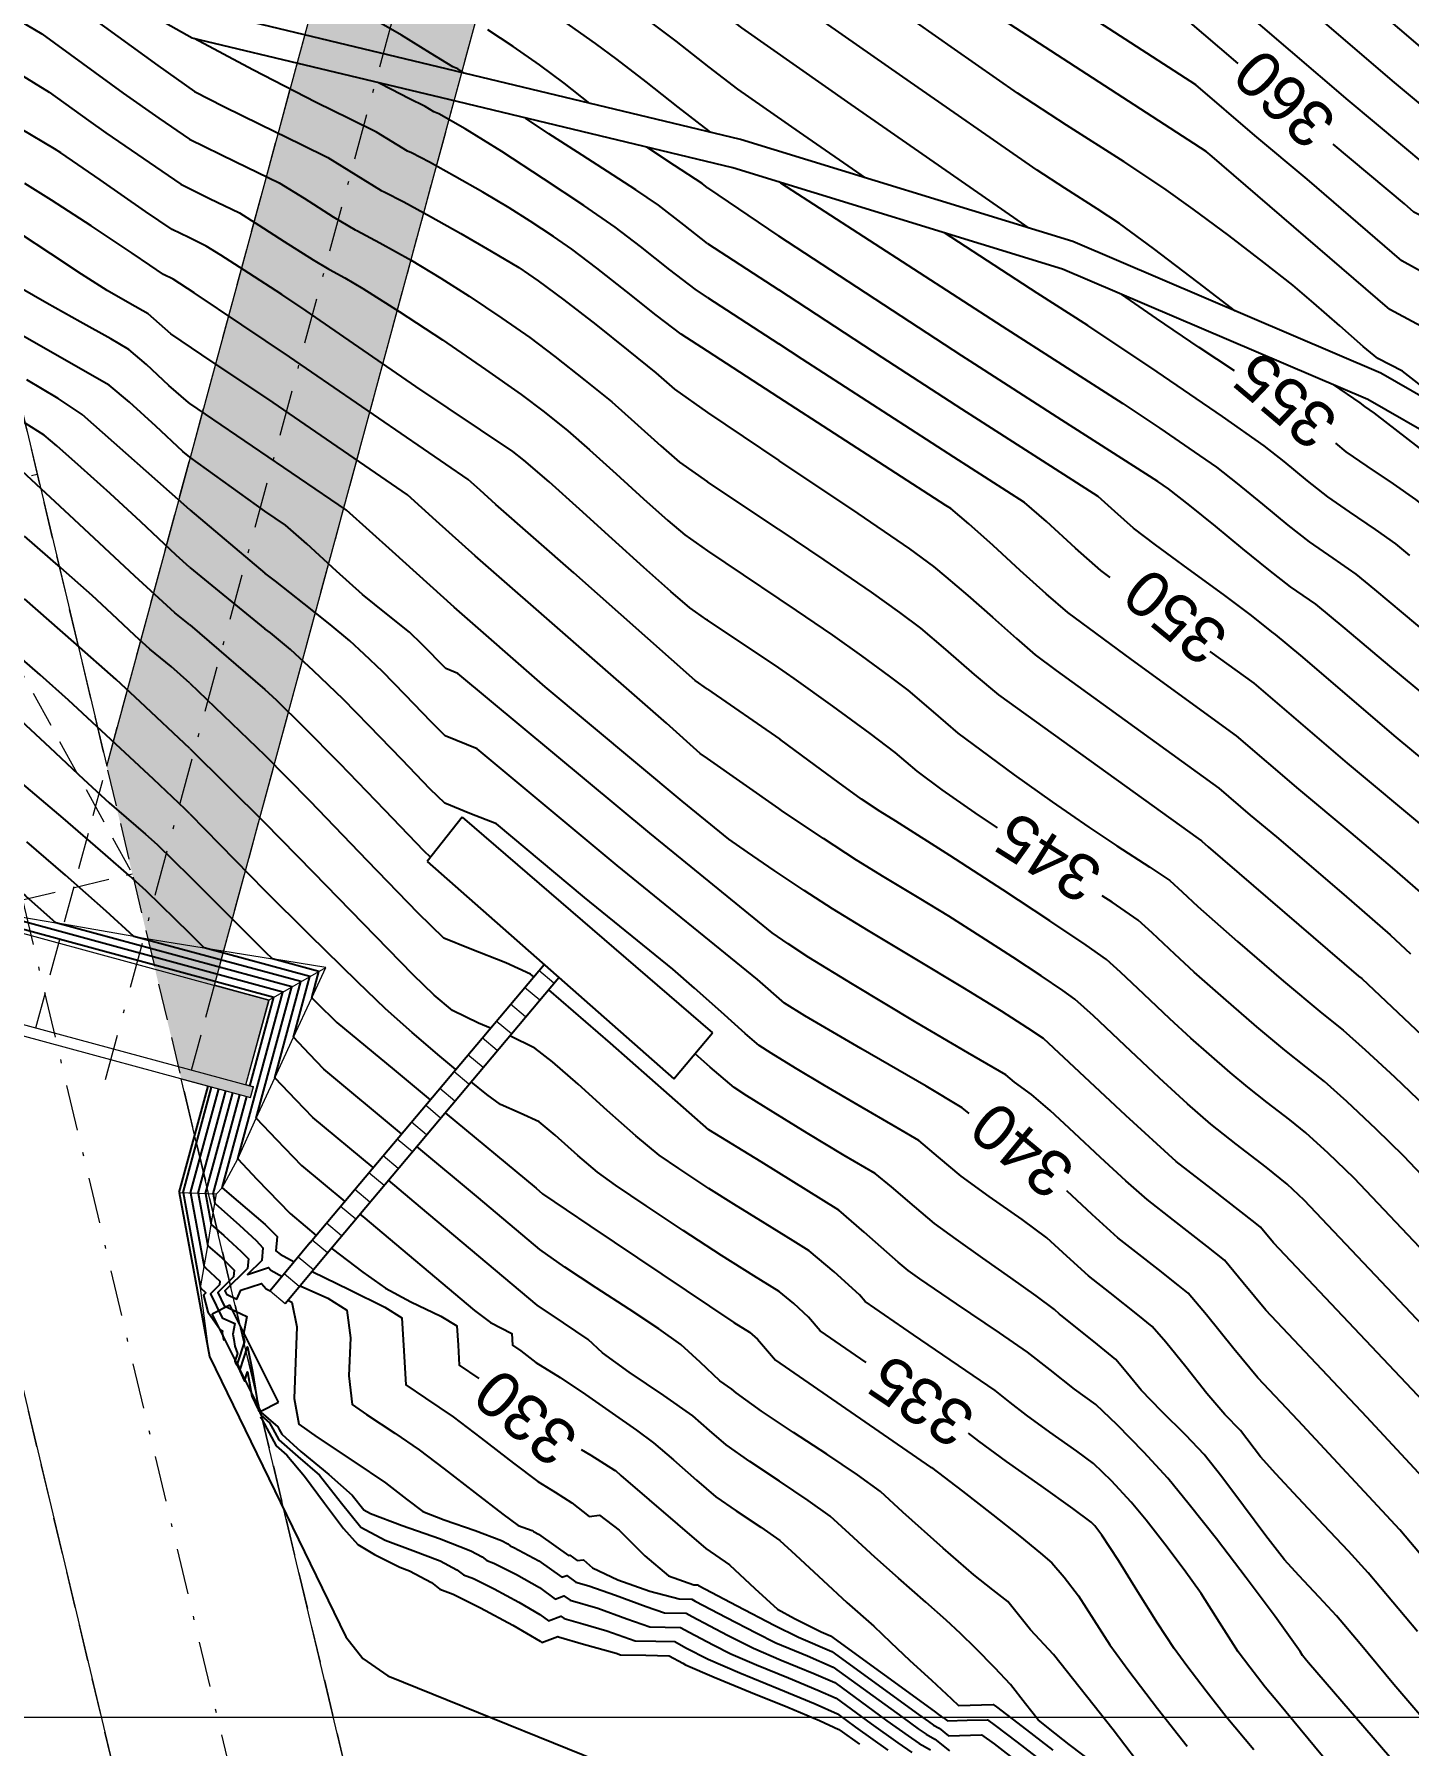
# Model space of a CAD drawing. Extents: x 61466 to 63015, y 108404 to 110397.
# Drawn here: x 62455.47 to 62492.95, y 108649.22 to 108695.88 of the extents above; entities that cross this region are included whole.
import ezdxf
from ezdxf import colors
from ezdxf.entities.mleader import LeaderData, LeaderLine
from ezdxf.enums import TextEntityAlignment as Align
from ezdxf.math import Vec2, Vec3

# ---------------------------------------------------------------- set-up
doc = ezdxf.new("R2010")
doc.units = 0
doc.header["$LTSCALE"] = 1.000015
doc.header["$MEASUREMENT"] = 0
for name, pattern in [('NASCOSTA', [9.525, 6.35, -3.175]), ('TRATTEGGIATA', [0.75, 0.5, -0.25]), ('TRATTOPUNTO2', [0.5, 0.25, -0.125, 0, -0.125])]:
    doc.linetypes.add(name, pattern=pattern)
for name, color, linetype in [('Bâti', 7, 'Continuous'), ('CANALISATION', 2, 'Continuous'), ('coordinate', 2, 'Continuous'), ('curve livello 5m', 7, 'Continuous'), ('LIN010TR', 2, 'NASCOSTA'), ('LIN018CO', 6, 'Continuous'), ('LIN025CO', 7, 'Continuous'), ('Strade', 7, 'Continuous'), ('TRATTCOLO-32', 255, 'Continuous')]:
    doc.layers.add(name, color=color, linetype=linetype)
doc.layers.add('Colori bordi', color=5, linetype='Continuous', plot=False)
doc.layers.add('no_plot', color=5, linetype='Continuous', plot=False)
for name, color, linetype, lineweight in [('LINCOLOROSSO-025', 10, 'Continuous', 25), ('LINE035', 1, 'Continuous', 35), ('LINE050', 3, 'Continuous', 53)]:
    doc.layers.add(name, color=color, linetype=linetype, lineweight=lineweight)
doc.styles.add('ARIAL', font='arial.ttf')

# ---------------------------------------------------------------- blocks, each defined once
blk = doc.blocks.new('CONTORNO')
at = {"layer": 'Colori bordi', "lineweight": 0, "ltscale": 2, "flags": 128}
blk.add_lwpolyline([(25.446, -93.474), (-6.877, 42.135), (-4.985, 41.623), (-4.907, 41.912), (-5.109, 41.967), (-4.481, 44.283), (-5.968, 44.686), (9.426, 101.471, 0.76503), (-27.561, 123.114)], format="xyb", dxfattribs=at)
blk.add_lwpolyline([(-22.578, 81.44), (16.586, -82.868)], dxfattribs=at)
blk.add_lwpolyline([(-28.746, 115.78, -0.121281), (-20.708, 100.164), (-8.908, 50.657), (5.179, 102.622, 0.76503), (-24.477, 119.975)], format="xyb", close=True, dxfattribs=at)

msp = doc.modelspace()

# ---------------------------------------------------------------- hatches: boundary and pattern name
at = {"layer": 'LINCOLOROSSO-025', "linetype": 'Continuous', "lineweight": 0}
h = msp.add_hatch(color=256, dxfattribs=at)
h.dxf.hatch_style = 1
h.paths.add_polyline_path([(62466.61, 108701.332), (62464.486, 108701.908), (62457.443, 108675.925), (62458.509, 108671.451)])
h.paths.add_polyline_path([(62468.733, 108700.756), (62466.61, 108701.332), (62458.509, 108671.451), (62459.474, 108667.403), (62461.365, 108666.891), (62461.444, 108667.18), (62461.241, 108667.235), (62461.869, 108669.551), (62460.383, 108669.954)])
h.paths.add_polyline_path([(62475.777, 108726.739, 0.573227), (62448.933, 108754.077), (62449.07, 108751.838, -0.580111), (62473.653, 108727.315), (62466.61, 108701.332), (62468.733, 108700.756)])
h.paths.add_polyline_path([(62473.653, 108727.315, 0.580111), (62449.07, 108751.838), (62449.208, 108749.589, -0.588798), (62471.53, 108727.89), (62464.486, 108701.908), (62466.61, 108701.332)], flags=17)
h.paths.add_polyline_path([(62449.208, 108749.589), (62449.07, 108751.838, 0.128077), (62440.332, 108746.812), (62433.913, 108740.504, -0.017364), (62435.492, 108738.782), (62437.604, 108741.048), (62441.874, 108745.243, -0.121501)])
h.paths.add_polyline_path([(62449.07, 108751.838), (62448.933, 108754.077, 0.133332), (62438.79, 108748.382), (62434.52, 108744.186), (62432.398, 108741.952, -0.015566), (62433.913, 108740.504), (62440.332, 108746.812, -0.128077)])
h.paths.add_polyline_path([(62433.852, 108740.445), (62433.913, 108740.504, 0.015566), (62432.398, 108741.952), (62430.276, 108739.718, 0.166431), (62425.671, 108726.095), (62427.872, 108726.447, -0.197704)])
h.paths.add_polyline_path([(62433.376, 108736.513), (62435.492, 108738.782, 0.017363), (62433.913, 108740.504, 0.198805), (62427.872, 108726.447), (62430.081, 108726.801, -0.147156)])
h.paths.add_polyline_path([(62430.084, 108725.484, -0.018506), (62430.081, 108726.801), (62427.872, 108726.447, 0.01312), (62427.886, 108725.398), (62428.17, 108718.14, -0.032081), (62430.373, 108718.085)])
h.paths.add_polyline_path([(62427.886, 108725.398, -0.01312), (62427.872, 108726.447), (62425.671, 108726.095, 0.008818), (62425.687, 108725.312), (62425.977, 108717.913, -0.032081), (62428.17, 108718.14)])

# ---------------------------------------------------------------- linework, layer by layer
at = {"layer": 'Bâti', "linetype": 'Continuous'}
for p, q in [((62467.142, 108674.539), (62466.18, 108673.327)), ((62467.142, 108674.539), (62473.964, 108668.652)), ((62466.18, 108673.327), (62472.912, 108667.401)), ((62462.993, 108662.937), (62469.37, 108670.519)), ((62463.407, 108662.59), (62469.775, 108670.162)), ((62472.912, 108667.401), (62473.964, 108668.652)), ((62462.993, 108662.937), (62461.898, 108661.622)), ((62462.311, 108661.275), (62463.407, 108662.59)), ((62460.315, 108660.995), (62460.799, 108661.238)), ((62462.13, 108658.587), (62460.799, 108661.238)), ((62461.646, 108658.344), (62460.315, 108660.995)), ((62461.646, 108658.344), (62462.13, 108658.587))]:
    msp.add_line(p, q, dxfattribs=at)
at = {"layer": 'CANALISATION', "linetype": 'Continuous', "lineweight": 0}
for p, q in [((62469.639, 108670.008), (62469.225, 108670.355)), ((62469.253, 108669.549), (62468.839, 108669.896)), ((62468.867, 108669.089), (62468.453, 108669.437)), ((62468.481, 108668.63), (62468.067, 108668.977)), ((62468.095, 108668.17), (62467.681, 108668.518)), ((62467.709, 108667.711), (62467.295, 108668.058)), ((62467.323, 108667.252), (62466.91, 108667.599)), ((62466.937, 108666.792), (62466.524, 108667.139)), ((62466.551, 108666.333), (62466.138, 108666.68)), ((62466.165, 108665.873), (62465.752, 108666.221)), ((62465.779, 108665.414), (62465.366, 108665.761)), ((62465.394, 108664.954), (62464.98, 108665.302)), ((62464.622, 108664.036), (62464.208, 108664.383)), ((62465.008, 108664.495), (62464.594, 108664.842)), ((62464.236, 108663.576), (62463.822, 108663.923)), ((62463.85, 108663.117), (62463.436, 108663.464)), ((62463.464, 108662.657), (62463.05, 108663.005)), ((62463.079, 108662.197), (62462.668, 108662.543)), ((62462.695, 108661.736), (62462.282, 108662.083))]:
    msp.add_line(p, q, dxfattribs=at)
at = {"layer": 'coordinate', "linetype": 'Continuous', "lineweight": 0}
msp.add_line((62340.187, 108650), (62522.9, 108650), dxfattribs=at)
at = {"layer": 'curve livello 5m', "color": 2}
for q in [(62460.497, 108667.126), (62460.1, 108662.28)]:
    msp.add_line((62459.729, 108664.293), q, dxfattribs=at)
at = {"layer": 'curve livello 5m', "color": 2, "flags": 128}
for points in [[(62482.605, 108690.59), (62477.746, 108693.964), (62474.765, 108696.052), (62474.264, 108696.439), (62473.804, 108696.792), (62468.769, 108700.116), (62468.566, 108700.251), (62468.529, 108700.275), (62464.288, 108702.876), (62463.443, 108703.326), (62462.45, 108703.837), (62461.756, 108704.213), (62460.798, 108704.831), (62459.84, 108705.493), (62459.033, 108706.091), (62458.528, 108706.517), (62458.012, 108707.171), (62457.444, 108708.044), (62457.132, 108708.684), (62456.612, 108709.821), (62456.171, 108710.788)], [(62488.299, 108695.084), (62486.864, 108696.314)], [(62473.83, 108688.706), (62473.488, 108688.929), (62472.802, 108689.454), (62472.002, 108690.092), (62471.312, 108690.621), (62470.455, 108691.213), (62469.358, 108691.941), (62468.216, 108692.68), (62467.218, 108693.304), (62466.501, 108693.709), (62466.361, 108693.765), (62466.131, 108693.907), (62465.682, 108694.126), (62465.21, 108694.37), (62464.854, 108694.56)], [(62473.83, 108679.908), (62473.813, 108679.92), (62473.347, 108680.245), (62472.824, 108680.685), (62472.089, 108681.341), (62471.23, 108682.12), (62470.339, 108682.93), (62469.506, 108683.678), (62468.821, 108684.272), (62468.521, 108684.507), (62465.874, 108686.28), (62462.88, 108688.34), (62462.217, 108688.783), (62461.321, 108689.367), (62460.559, 108689.857), (62460.16, 108690.105), (62459.684, 108690.336), (62459.227, 108690.559), (62458.505, 108691.048), (62457.267, 108691.908), (62456.192, 108692.646), (62456.016, 108692.761), (62455.097, 108693.305)], [(62502.222, 108684.188), (62499.875, 108686.092), (62499.103, 108686.717), (62498.544, 108687.21), (62497.86, 108687.828), (62497.225, 108688.401), (62496.813, 108688.756), (62496.813, 108688.756), (62496.318, 108689.117), (62495.672, 108689.559), (62495.067, 108689.948), (62495.067, 108689.948), (62494.435, 108690.305), (62493.39, 108690.875), (62493.39, 108690.875), (62493.095, 108691.03), (62492.835, 108691.255), (62490.891, 108692.881)], [(62473.83, 108688.706), (62475.77, 108687.439)], [(62488.201, 108686.701), (62487.241, 108687.344), (62486.071, 108688.133), (62485.131, 108688.786)], [(62484.81, 108681.072), (62484.554, 108681.262), (62483.863, 108681.868), (62483.071, 108682.592), (62482.471, 108683.111), (62480.548, 108684.347), (62476.409, 108687.022), (62475.77, 108687.439)], [(62459.706, 108682.919), (62456.775, 108685.511), (62456.118, 108685.948), (62455.267, 108686.463)], [(62513.681, 108661.969), (62510.183, 108666.687), (62509.933, 108667.021), (62507.364, 108669.699), (62505.736, 108671.381), (62505.565, 108671.543), (62501.197, 108675.613), (62500.948, 108675.891), (62500.126, 108676.858), (62499.171, 108677.998), (62498.401, 108678.902), (62498.114, 108679.217), (62497.95, 108679.346), (62497.768, 108679.489), (62493.93, 108682.586), (62493.741, 108682.732), (62493.143, 108683.196), (62492.535, 108683.619), (62491.815, 108684.105), (62491.25, 108684.5), (62490.966, 108684.729)], [(62459.706, 108682.919), (62461.76, 108681.191)], [(62480.964, 108666.456), (62480.775, 108666.614), (62479.791, 108667.198), (62478.014, 108668.225), (62476.481, 108669.121), (62475.927, 108669.462), (62475.193, 108670.109), (62471.365, 108673.222), (62467.549, 108676.403), (62466.678, 108676.751), (62466.291, 108677.137), (62465.583, 108677.872), (62464.964, 108678.505), (62464.467, 108678.983), (62464.078, 108679.343), (62463.541, 108679.787), (62462.827, 108680.352), (62462.043, 108680.967), (62461.76, 108681.191)], [(62475.77, 108678.604), (62473.83, 108679.908)], [(62459.706, 108674.627), (62459.586, 108674.75), (62458.721, 108675.568), (62456.402, 108677.729), (62455.625, 108678.416), (62454.72, 108679.208)], [(62493.424, 108674.228), (62491.286, 108676.009), (62488.738, 108678.187), (62487.54, 108679.054)], [(62481.738, 108674.249), (62481.133, 108674.65), (62480.232, 108675.284), (62479.551, 108675.786), (62478.947, 108676.303), (62478.264, 108676.819), (62477.243, 108677.565), (62476.191, 108678.316), (62475.77, 108678.604)], [(62459.706, 108674.627), (62461.76, 108672.533)], [(62466.963, 108667.658), (62466.531, 108668.017), (62465.777, 108668.663), (62465.048, 108669.308), (62464.281, 108670.042), (62462.971, 108671.327), (62461.76, 108672.533)], [(62495.3, 108662.675), (62492.819, 108665.296), (62492.068, 108666.027), (62491.268, 108666.781), (62490.658, 108667.332), (62490.15, 108667.732), (62489.572, 108668.184), (62488.812, 108668.822), (62487.899, 108669.608), (62487.105, 108670.306), (62486.571, 108670.803), (62485.956, 108671.385), (62485.576, 108671.732), (62484.861, 108672.219), (62484.591, 108672.394)], [(62461.016, 108665.219), (62462.25, 108669.769), (62454.432, 108671.889), (62454.361, 108671.629)], [(62478.157, 108659.67), (62476.905, 108660.533), (62476.582, 108660.908), (62476.186, 108661.273), (62475.787, 108661.601), (62475.094, 108662.035), (62474.206, 108662.586), (62473.169, 108663.264), (62472.155, 108663.94), (62471.321, 108664.506), (62470.827, 108664.856), (62470.288, 108665.315), (62469.674, 108665.866), (62469.238, 108666.225), (62468.716, 108666.463), (62468.186, 108666.704), (62467.811, 108666.975), (62467.382, 108667.316)], [(62461.016, 108665.219), (62461.537, 108664.669), (62462.451, 108663.726), (62462.451, 108663.726), (62462.855, 108663.389), (62463.159, 108663.134)], [(62500.22, 108646.108), (62496.869, 108650.068), (62496.443, 108650.583), (62496.085, 108651.069), (62494.754, 108652.679), (62492.711, 108655.106), (62489.939, 108658.09), (62488.838, 108659.254), (62488.186, 108660.041), (62487.442, 108660.966), (62486.941, 108661.554), (62486.665, 108661.781), (62486.131, 108662.207), (62485.509, 108662.688), (62485.02, 108663.068), (62484.319, 108663.7), (62483.626, 108664.347)], [(62463.572, 108662.786), (62463.592, 108662.77), (62464.431, 108662.127), (62465.043, 108661.691), (62465.043, 108661.691), (62465.737, 108661.325), (62466.554, 108660.928), (62466.992, 108660.671), (62466.992, 108660.671), (62467.026, 108660.142), (62467.056, 108659.599), (62467.056, 108659.599), (62467.594, 108659.234)], [(62488.725, 108649.108), (62487.975, 108650.011), (62487.432, 108650.705), (62486.905, 108651.394), (62486.552, 108651.872), (62486.098, 108652.566), (62485.569, 108653.416), (62485.041, 108654.267), (62484.586, 108654.96), (62484.394, 108655.211), (62484.29, 108655.317), (62483.792, 108655.689), (62482.929, 108656.302), (62481.98, 108656.973), (62481.225, 108657.521), (62480.951, 108657.738)], [(62470.387, 108657.299), (62470.645, 108657.144), (62471.288, 108656.736), (62471.288, 108656.736), (62471.305, 108656.723), (62471.315, 108656.724), (62471.466, 108656.591), (62473.78, 108654.594), (62474.425, 108654.153), (62475.116, 108653.511), (62475.737, 108652.942), (62475.737, 108652.942), (62476.201, 108652.686), (62476.927, 108652.328), (62476.927, 108652.328), (62477.186, 108652.218), (62480.012, 108650.16), (62480.132, 108650.074), (62480.194, 108650.03), (62480.26, 108649.993), (62480.373, 108649.903), (62480.913, 108649.914), (62481.461, 108649.928), (62481.461, 108649.928), (62481.677, 108649.773), (62482.277, 108649.317), (62482.996, 108648.759)]]:
    msp.add_lwpolyline(points, dxfattribs=at)
at = {"layer": 'LIN010TR', "linetype": 'TRATTOPUNTO2', "lineweight": 0, "ltscale": 5}
msp.add_line((62457.408, 108667.388), (62473.653, 108727.314), dxfattribs=at)
at = {"layer": 'LIN010TR', "linetype": 'TRATTOPUNTO2', "lineweight": 0, "ltscale": 5, "flags": 128}
msp.add_lwpolyline([(62455.145, 108672.281), (62484.936, 108547.295)], dxfattribs=at)
at = {"layer": 'LIN018CO', "lineweight": 0}
for p, q in [((62454.401, 108671.942), (62456.059, 108671.655)), ((62458.187, 108671.285), (62456.059, 108671.655)), ((62458.187, 108671.285), (62460.099, 108670.974)), ((62460.099, 108670.974), (62461.962, 108670.676)), ((62463.42, 108670.441), (62461.962, 108670.676)), ((62461.869, 108669.551), (62463.42, 108670.441)), ((62463.035, 108669.611), (62463.42, 108670.441)), ((62462.537, 108668.536), (62463.035, 108669.611)), ((62462.03, 108667.432), (62462.537, 108668.536)), ((62461.523, 108666.326), (62462.03, 108667.432)), ((62461.016, 108665.219), (62461.523, 108666.326)), ((62460.594, 108664.427), (62461.016, 108665.219)), ((62460.434, 108664.264), (62460.594, 108664.427)), ((62459.421, 108664.306), (62460.434, 108664.264)), ((62460.295, 108663.43), (62460.434, 108664.264)), ((62460.198, 108662.852), (62460.295, 108663.43)), ((62460.1, 108662.28), (62460.198, 108662.852)), ((62460.003, 108661.7), (62460.1, 108662.28)), ((62460.246, 108659.836), (62460.003, 108661.7))]:
    msp.add_line(p, q, dxfattribs=at)
at = {"layer": 'LIN025CO', "linetype": 'TRATTEGGIATA', "lineweight": 0, "ltscale": 2}
for p, q in [((62455.508, 108668.789), (62471.53, 108727.89)), ((62459.755, 108667.638), (62475.777, 108726.739)), ((62445.642, 108725.432), (62491.953, 108531.14)), ((62439.65, 108724.004), (62483.092, 108541.745)), ((62449.552, 108682.461), (62455.544, 108683.89)), ((62452.548, 108683.176), (62458.141, 108672.995)), ((62452.149, 108671.567), (62458.141, 108672.995))]:
    msp.add_line(p, q, dxfattribs=at)
at = {"layer": 'LIN025CO', "linetype": 'Continuous', "lineweight": 0}
for p, q in [((62454.65, 108671.509), (62461.869, 108669.551)), ((62461.241, 108667.235), (62461.869, 108669.551)), ((62453.819, 108669.247), (62461.444, 108667.18)), ((62453.741, 108668.958), (62461.365, 108666.89)), ((62461.365, 108666.89), (62461.444, 108667.18)), ((62461.898, 108661.622), (62462.311, 108661.275))]:
    msp.add_line(p, q, dxfattribs=at)
at = {"layer": 'LINE050', "linetype": 'Continuous', "lineweight": 0, "flags": 128}
msp.add_lwpolyline([(62464.513, 108689.321, 0, 1.5, 0), (62463.336, 108684.977, 0, 0, 0), (62461.029, 108676.467, 0, 0, 0)], format="xyseb", dxfattribs=at)
at = {"layer": 'no_plot'}
for p, q in [((62454.572, 108671.643), (62462.004, 108669.629)), ((62461.347, 108667.206), (62462.004, 108669.629)), ((62459.524, 108664.302), (62460.304, 108667.178)), ((62459.934, 108664.285), (62460.69, 108667.074)), ((62460.139, 108664.276), (62460.883, 108667.021)), ((62460.344, 108664.268), (62461.076, 108666.969)), ((62460.594, 108664.427), (62461.269, 108666.917)), ((62459.524, 108664.302), (62460.004, 108661.7)), ((62459.934, 108664.285), (62460.198, 108662.852)), ((62460.139, 108664.276), (62460.295, 108663.43)), ((62460.344, 108664.268), (62460.392, 108664.008))]:
    msp.add_line(p, q, dxfattribs=at)
at = {"layer": 'no_plot', "flags": 128}
for points in [[(62497.953, 108690.893), (62497.883, 108690.942), (62496.734, 108691.717), (62495.621, 108692.446), (62494.628, 108693.074), (62494.628, 108693.074), (62493.821, 108693.52), (62492.568, 108694.568), (62486.296, 108699.941), (62485.19, 108700.658), (62482.867, 108702.189), (62476.459, 108706.364), (62474.715, 108707.482), (62473.833, 108708.125), (62472.786, 108708.918), (62471.691, 108709.771), (62470.664, 108710.591), (62469.824, 108711.288)], [(62467.196, 108694.822), (62467.015, 108694.941), (62466.886, 108694.992), (62466.272, 108695.367), (62465.48, 108695.856), (62465.48, 108695.856), (62464.294, 108696.536), (62462.808, 108697.371), (62461.458, 108698.131), (62460.679, 108698.589), (62460.679, 108698.589), (62460.24, 108698.907), (62459.533, 108699.444), (62458.771, 108700.039), (62458.771, 108700.039), (62458.016, 108700.656), (62457.099, 108701.423), (62456.226, 108702.153), (62455.602, 108702.657), (62455.602, 108702.657), (62454.946, 108703.122)], [(62485.897, 108701.83), (62486.009, 108701.757), (62486.011, 108701.756), (62486.012, 108701.755), (62493.839, 108695.049), (62494.186, 108694.759), (62494.409, 108694.636), (62495.002, 108694.256), (62495.707, 108693.783), (62496.405, 108693.298), (62496.975, 108692.884)], [(62501.877, 108686.206), (62500.524, 108687.304), (62500.079, 108687.665), (62499.363, 108688.305), (62498.759, 108688.84), (62498.759, 108688.84), (62498.16, 108689.287), (62497.375, 108689.841), (62496.499, 108690.44), (62495.625, 108691.017), (62494.848, 108691.511), (62494.848, 108691.511), (62494.106, 108691.918), (62493.456, 108692.28), (62493.456, 108692.28), (62491.297, 108694.086), (62486.58, 108698.127)], [(62455.466, 108697.48), (62458.84, 108695.03), (62459.841, 108694.322), (62460.634, 108693.907), (62461.615, 108693.426), (62462.757, 108692.876), (62463.474, 108692.52), (62464.239, 108692.045), (62464.932, 108691.619), (62465.012, 108691.587), (62465.551, 108691.311), (62466.276, 108690.916), (62467.098, 108690.452), (62467.929, 108689.969), (62468.681, 108689.517), (62469.213, 108689.16), (62469.913, 108688.636), (62470.781, 108687.965), (62471.667, 108687.263), (62472.42, 108686.648), (62472.924, 108686.2), (62473.83, 108685.567)], [(62501.817, 108682.969), (62501.343, 108683.186), (62501.212, 108683.269), (62500.957, 108683.475), (62499.226, 108684.88), (62498.127, 108685.77), (62497.509, 108686.312), (62496.735, 108687.009), (62495.949, 108687.716), (62495.295, 108688.292), (62495.295, 108688.292), (62495.026, 108688.512), (62494.315, 108688.902), (62493.458, 108689.32), (62492.768, 108689.701), (62492.768, 108689.701), (62490.182, 108691.929), (62488.754, 108693.123), (62487.148, 108694.5), (62482.726, 108697.364)], [(62488.233, 108688.333), (62487.213, 108689.113), (62485.99, 108690.038), (62485.061, 108690.717), (62484.453, 108691.117), (62483.575, 108691.681), (62482.824, 108692.171), (62482.824, 108692.171), (62479.155, 108694.718), (62475.846, 108697.037)], [(62454.878, 108696.365), (62455.671, 108695.893), (62457.895, 108694.278), (62458.861, 108693.595), (62459.699, 108693.019), (62460.961, 108692.406), (62462.146, 108691.827), (62462.832, 108691.409), (62463.622, 108690.902), (62464.218, 108690.546), (62464.268, 108690.526), (62464.896, 108690.196), (62465.743, 108689.718), (62466.556, 108689.235), (62467.324, 108688.743), (62468.222, 108688.14), (62468.982, 108687.609), (62469.665, 108687.095), (62470.494, 108686.445), (62471.22, 108685.856), (62471.839, 108685.309), (62472.552, 108684.661), (62473.065, 108684.215), (62473.83, 108683.68)], [(62469.901, 108696.235), (62470.769, 108695.629), (62471.354, 108695.191), (62472.143, 108694.58), (62473.016, 108693.897), (62473.858, 108693.244), (62473.91, 108693.204)], [(62478.134, 108691.962), (62476.337, 108693.209), (62474.657, 108694.387), (62473.878, 108694.983), (62472.974, 108695.689), (62472.286, 108696.21)], [(62494.43, 108685.361), (62493.927, 108685.78), (62493.19, 108686.378), (62492.781, 108686.691), (62492.781, 108686.691), (62492.114, 108687.042), (62491.713, 108687.37), (62491.07, 108687.934), (62490.369, 108688.552), (62489.796, 108689.039), (62489.796, 108689.039), (62489.004, 108689.66), (62488.043, 108690.391), (62487.077, 108691.108), (62486.271, 108691.688), (62486.271, 108691.688), (62485.188, 108692.4), (62483.623, 108693.405), (62482.285, 108694.277), (62482.285, 108694.277), (62480.564, 108695.472), (62479.011, 108696.56)], [(62501.298, 108681.872), (62500.783, 108682.091), (62500.28, 108682.337), (62500.28, 108682.337), (62499.998, 108682.516), (62499.449, 108682.96), (62498.577, 108683.668), (62497.151, 108684.822), (62496.663, 108685.253), (62496.067, 108685.79), (62495.555, 108686.243), (62495.555, 108686.243), (62494.855, 108686.834), (62494.244, 108687.337), (62493.904, 108687.602), (62493.904, 108687.602), (62493.165, 108687.99), (62492.441, 108688.372), (62492.441, 108688.372), (62487.529, 108692.604), (62487.483, 108692.642), (62487.432, 108692.686), (62481.904, 108696.266)], [(62473.83, 108687.237), (62473.108, 108687.708), (62472.43, 108688.221), (62471.621, 108688.864), (62470.812, 108689.507), (62470.129, 108690.025), (62470.129, 108690.025), (62469.624, 108690.37), (62468.99, 108690.786), (62468.416, 108691.147), (62468.416, 108691.147), (62467.698, 108691.574), (62466.932, 108692.013), (62466.244, 108692.395), (62465.757, 108692.648), (62465.757, 108692.648), (62465.647, 108692.692), (62464.802, 108693.214), (62464.067, 108693.574), (62463.158, 108694.016), (62463.158, 108694.016), (62461.427, 108694.911), (62459.829, 108695.761)], [(62470.619, 108693.997), (62469.921, 108694.544), (62469.251, 108695.048), (62469.251, 108695.048), (62468.528, 108695.55), (62467.84, 108696.004)], [(62455.017, 108694.827), (62455.875, 108694.306), (62456.951, 108693.525), (62457.418, 108693.195), (62459.463, 108691.789), (62460.247, 108691.407), (62461.067, 108691.009), (62461.59, 108690.674), (62462.282, 108690.228), (62463.077, 108689.731), (62463.503, 108689.473), (62463.523, 108689.465), (62463.936, 108689.243), (62464.431, 108688.953), (62465.415, 108688.326), (62466.599, 108687.545), (62467.778, 108686.743), (62468.751, 108686.058), (62469.372, 108685.585), (62470.021, 108685.064), (62470.614, 108684.547), (62471.339, 108683.893), (62472.085, 108683.214), (62472.744, 108682.622), (62473.206, 108682.23), (62473.83, 108681.794)], [(62473.83, 108690.179), (62473.183, 108690.682), (62472.496, 108691.217), (62472.496, 108691.217), (62471.875, 108691.638), (62471.103, 108692.137), (62470.279, 108692.663), (62469.5, 108693.166), (62468.864, 108693.597), (62468.864, 108693.597), (62468.864, 108693.597)], [(62473.83, 108691.696), (62473.679, 108691.813), (62472.931, 108692.303), (62472.174, 108692.8)], [(62473.83, 108678.027), (62473.488, 108678.26), (62473.488, 108678.26), (62470.187, 108681.197), (62468.057, 108683.059), (62467.625, 108683.45), (62467.303, 108683.74), (62467.303, 108683.74), (62462.433, 108687.09), (62459.831, 108688.831), (62459.254, 108689.201), (62458.992, 108689.329), (62458.622, 108689.582), (62458.14, 108689.914), (62458.14, 108689.914), (62457.02, 108690.655), (62455.936, 108691.359), (62455.213, 108691.816)], [(62473.83, 108691.696), (62475.77, 108690.377)], [(62475.77, 108691.871), (62475.823, 108691.834), (62481.864, 108687.921), (62485.157, 108685.813), (62486.161, 108685.142), (62487.105, 108684.499), (62487.706, 108684.076), (62488.276, 108683.629), (62488.964, 108683.066), (62489.655, 108682.499), (62490.237, 108682.042), (62490.887, 108681.594), (62491.511, 108681.164), (62492.019, 108680.745), (62492.799, 108680.088), (62493.473, 108679.527)], [(62460.041, 108687.141), (62459.192, 108687.709), (62458.575, 108688.257), (62458.075, 108688.544), (62457.455, 108688.894), (62457.455, 108688.894), (62456.757, 108689.338), (62455.923, 108689.89), (62455.093, 108690.438)], [(62473.83, 108690.179), (62475.77, 108688.908)], [(62493.5, 108677.767), (62492.44, 108678.649), (62491.216, 108679.682), (62490.416, 108680.34), (62490.416, 108680.34), (62489.73, 108680.814), (62489.134, 108681.278), (62488.426, 108681.854), (62487.683, 108682.466), (62486.981, 108683.037), (62486.399, 108683.49), (62486.399, 108683.49), (62486.114, 108683.684), (62483.494, 108685.361), (62480.99, 108686.97), (62480.767, 108687.115), (62475.77, 108690.377)], [(62492.985, 108681.672), (62492.605, 108681.988), (62492.605, 108681.988), (62492.046, 108682.381), (62491.339, 108682.856), (62490.743, 108683.271), (62490.743, 108683.271), (62490.193, 108683.708), (62489.555, 108684.233), (62489.014, 108684.661), (62489.014, 108684.661), (62487.878, 108685.46), (62486.096, 108686.675), (62484.201, 108687.942), (62484.201, 108687.942), (62482.823, 108688.824), (62480.294, 108690.463)], [(62459.706, 108684.351), (62459.523, 108684.508), (62458.781, 108685.194), (62458.064, 108685.854), (62457.51, 108686.316), (62457.51, 108686.316), (62453.222, 108688.754)], [(62459.706, 108685.817), (62459.671, 108685.84), (62459.135, 108686.307), (62458.525, 108686.874), (62458.043, 108687.287), (62458.043, 108687.287), (62457.554, 108687.58), (62456.722, 108688.044), (62455.812, 108688.549), (62455.086, 108688.968)], [(62494.154, 108675.433), (62492.613, 108676.717), (62490.012, 108678.94), (62489.322, 108679.516), (62489.223, 108679.585), (62488.667, 108680.031), (62487.897, 108680.606), (62486.942, 108681.304), (62486.044, 108681.961), (62485.45, 108682.411), (62485.45, 108682.411), (62484.941, 108682.865), (62484.479, 108683.274), (62484.479, 108683.274), (62480.769, 108685.659), (62478.588, 108687.068), (62475.77, 108688.908)], [(62473.83, 108676.139), (62473.629, 108676.275), (62472.707, 108677.096), (62467.488, 108681.659), (62466.431, 108682.615), (62465.643, 108683.325), (62465.643, 108683.325), (62461.986, 108685.841), (62460.041, 108687.141)], [(62475.77, 108685.98), (62473.83, 108687.237)], [(62514.81, 108662.716), (62511.087, 108667.668), (62510.384, 108668.381), (62507.194, 108671.676), (62505.282, 108673.496), (62502.265, 108676.307), (62501.929, 108676.674), (62501.439, 108677.229), (62501.439, 108677.229), (62500.916, 108677.844), (62500.309, 108678.569), (62499.82, 108679.143), (62499.82, 108679.143), (62499.269, 108679.759), (62498.924, 108680.127), (62498.924, 108680.127), (62498.412, 108680.529), (62497.843, 108680.974), (62495.94, 108682.51), (62494.999, 108683.24), (62492.02, 108685.548), (62491.757, 108685.729), (62491.628, 108685.833), (62490.909, 108686.323)], [(62493.276, 108672.487), (62492.507, 108673.155), (62491.385, 108674.112), (62491.385, 108674.112), (62489.958, 108675.301), (62488.258, 108676.755), (62485.389, 108678.831), (62483.657, 108680.112), (62483.066, 108680.62), (62482.354, 108681.265), (62481.617, 108681.94), (62480.954, 108682.537), (62480.463, 108682.948), (62480.463, 108682.948), (62480.327, 108683.036), (62475.77, 108685.98)], [(62459.706, 108681.341), (62459.337, 108681.681), (62458.373, 108682.585), (62457.539, 108683.359), (62457.539, 108683.359), (62456.747, 108684.071), (62456.08, 108684.66), (62455.74, 108684.95), (62455.74, 108684.95), (62455.046, 108685.388)], [(62493.675, 108658.269), (62489.266, 108662.932), (62488.914, 108663.359), (62488.764, 108663.48), (62487.561, 108664.411), (62486.614, 108665.147), (62486.614, 108665.147), (62485.238, 108666.4), (62482.989, 108668.497), (62482.561, 108668.787), (62481.85, 108669.245), (62481.85, 108669.245), (62480.789, 108669.895), (62479.49, 108670.672), (62478.22, 108671.433), (62477.241, 108672.035), (62477.241, 108672.035), (62476.466, 108672.538), (62475.647, 108673.082), (62474.917, 108673.579), (62474.408, 108673.94), (62474.408, 108673.94), (62473.141, 108674.97), (62469.401, 108678.088), (62466.919, 108680.258), (62466.919, 108680.258), (62465.237, 108681.78), (62463.983, 108682.91), (62463.983, 108682.91), (62459.706, 108685.817)], [(62473.83, 108685.567), (62475.77, 108684.26)], [(62461.76, 108682.882), (62459.706, 108684.351)], [(62475.77, 108684.26), (62475.778, 108684.255), (62477.759, 108682.929), (62479.34, 108681.848), (62479.989, 108681.374), (62480.329, 108681.09), (62480.926, 108680.578), (62481.602, 108679.991), (62482.254, 108679.411), (62482.761, 108678.963), (62483.342, 108678.533), (62487.777, 108675.323), (62488.631, 108674.594), (62489.347, 108673.997), (62491.186, 108672.427), (62492.447, 108671.332), (62492.998, 108670.813)], [(62459.706, 108679.777), (62459.297, 108680.104), (62459.297, 108680.104), (62458.207, 108681.108), (62456.56, 108682.652), (62455.137, 108683.972)], [(62475.77, 108682.376), (62473.83, 108683.68)], [(62493.575, 108656.276), (62491.807, 108658.179), (62489.052, 108661.093), (62488.439, 108661.841), (62487.928, 108662.456), (62487.928, 108662.456), (62487.447, 108662.843), (62486.535, 108663.549), (62485.817, 108664.108), (62485.817, 108664.108), (62485.241, 108664.617), (62484.55, 108665.256), (62483.832, 108665.928), (62483.175, 108666.534), (62482.668, 108666.975), (62482.668, 108666.975), (62482.197, 108667.314), (62481.962, 108667.511), (62480.933, 108668.113), (62479.524, 108668.934), (62479.524, 108668.934), (62477.781, 108669.98), (62476.593, 108670.708), (62476.593, 108670.708), (62476.029, 108671.079), (62475.591, 108671.382), (62475.591, 108671.382), (62472.253, 108674.096), (62467.023, 108678.456), (62466.692, 108678.589), (62466.04, 108679.256), (62465.702, 108679.575), (62465.078, 108680.075), (62464.415, 108680.605), (62464.415, 108680.605), (62463.71, 108681.238), (62462.898, 108681.986), (62462.322, 108682.495), (62462.322, 108682.495), (62461.76, 108682.882)], [(62459.706, 108678.188), (62459.203, 108678.647), (62459.203, 108678.647), (62458.622, 108679.112), (62458.208, 108679.493), (62457.583, 108680.079), (62457.043, 108680.581), (62457.043, 108680.581), (62456.193, 108681.333), (62455.202, 108682.199)], [(62475.77, 108682.376), (62477.003, 108681.551), (62478.29, 108680.671), (62479.068, 108680.112), (62479.642, 108679.684), (62480.318, 108679.111), (62481.101, 108678.424), (62481.761, 108677.867), (62487.214, 108673.952), (62487.297, 108673.891), (62487.304, 108673.886), (62487.309, 108673.881), (62487.485, 108673.73), (62491.587, 108670.202), (62491.675, 108670.133), (62494.784, 108667.203)], [(62473.83, 108681.794), (62475.77, 108680.492)], [(62459.706, 108681.341), (62461.76, 108679.674)], [(62459.706, 108676.404), (62458.352, 108677.684), (62457.704, 108678.288), (62456.55, 108679.309), (62455.205, 108680.486)], [(62475.77, 108680.492), (62476.246, 108680.173), (62477.241, 108679.494), (62478.025, 108678.934), (62478.785, 108678.378), (62479.295, 108677.994), (62479.981, 108677.405), (62480.656, 108676.827), (62481.279, 108676.358), (62482.194, 108675.694), (62483.231, 108674.956), (62484.225, 108674.264), (62484.996, 108673.756), (62485.894, 108673.176), (62486.438, 108672.81), (62486.775, 108672.497), (62487.2, 108672.1), (62488.286, 108671.144), (62489.538, 108670.068), (62490.58, 108669.193), (62491.167, 108668.732), (62491.766, 108668.196), (62492.561, 108667.456), (62493.412, 108666.645)], [(62459.706, 108679.777), (62461.76, 108678.015)], [(62493.193, 108652.337), (62491.847, 108653.936), (62491.312, 108654.521), (62490.64, 108655.236), (62489.942, 108655.975), (62489.33, 108656.629), (62488.914, 108657.093), (62488.914, 108657.093), (62488.364, 108657.813), (62487.934, 108658.252), (62487.451, 108658.826), (62486.872, 108659.548), (62486.329, 108660.223), (62485.955, 108660.652), (62485.955, 108660.652), (62485.567, 108660.971), (62484.814, 108661.571), (62484.814, 108661.571), (62484.223, 108662.029), (62483.633, 108662.568), (62483.082, 108663.068), (62483.082, 108663.068), (62482.408, 108663.563), (62481.508, 108664.193), (62480.749, 108664.745), (62480.749, 108664.745), (62480.127, 108665.269), (62479.588, 108665.718), (62479.588, 108665.718), (62478.999, 108666.068), (62477.936, 108666.682), (62477.019, 108667.218), (62477.019, 108667.218), (62476.228, 108667.696), (62475.569, 108668.101), (62475.239, 108668.312), (62475.239, 108668.312), (62474.854, 108668.641), (62474.197, 108669.227), (62473.473, 108669.875), (62472.887, 108670.388), (62472.887, 108670.388), (62470.477, 108672.347), (62468.075, 108674.35), (62467.35, 108674.637), (62466.664, 108674.914), (62466.664, 108674.914), (62466.269, 108675.3), (62465.488, 108676.109), (62464.601, 108677.03), (62463.888, 108677.754), (62463.888, 108677.754), (62463.083, 108678.528), (62462.453, 108679.111), (62462.453, 108679.111), (62461.91, 108679.557), (62461.76, 108679.674)], [(62459.706, 108678.188), (62461.76, 108676.229)], [(62466.274, 108673.445), (62466.104, 108673.611), (62465.024, 108674.729), (62463.797, 108676.002), (62462.813, 108677.003), (62462.813, 108677.003), (62462.081, 108677.712), (62461.76, 108678.015)], [(62473.83, 108678.027), (62475.804, 108676.66)], [(62455.1, 108677.17), (62455.89, 108676.436), (62456.809, 108675.572), (62457.507, 108674.927), (62457.507, 108674.927), (62457.974, 108674.527), (62458.504, 108674.075), (62458.504, 108674.075), (62458.822, 108673.791), (62459.706, 108672.914)], [(62495.209, 108660.738), (62491.461, 108664.696), (62490.757, 108665.376), (62490.149, 108665.932), (62490.149, 108665.932), (62489.712, 108666.28), (62489.092, 108666.759), (62488.565, 108667.175), (62488.565, 108667.175), (62488.086, 108667.577), (62487.511, 108668.072), (62487.011, 108668.511), (62487.011, 108668.511), (62486.439, 108669.041), (62485.732, 108669.709), (62485.09, 108670.314), (62484.713, 108670.653), (62484.713, 108670.653), (62484.159, 108671.047), (62483.169, 108671.713), (62481.882, 108672.558), (62480.434, 108673.494), (62478.965, 108674.429), (62478.965, 108674.429), (62478.539, 108674.687), (62478.032, 108675.028), (62477.391, 108675.49), (62476.601, 108676.072), (62475.804, 108676.66), (62475.77, 108676.685)], [(62459.706, 108676.404), (62461.76, 108674.378)], [(62469.088, 108670.184), (62469.004, 108670.255), (62468.333, 108670.561), (62467.357, 108670.948), (62466.637, 108671.239), (62466.637, 108671.239), (62465.939, 108671.921), (62464.56, 108673.348), (62462.994, 108674.974), (62461.76, 108676.229)], [(62475.77, 108674.773), (62473.83, 108676.139)], [(62459.706, 108671.365), (62458.521, 108672.523), (62458.057, 108672.943), (62457.413, 108673.513), (62456.252, 108674.506), (62454.893, 108675.659)], [(62495.118, 108658.8), (62490.103, 108664.096), (62489.641, 108664.532), (62489.066, 108664.99), (62488.251, 108665.619), (62487.558, 108666.165), (62487.558, 108666.165), (62486.917, 108666.717), (62486.153, 108667.423), (62485.21, 108668.315), (62484.354, 108669.122), (62483.851, 108669.575), (62483.851, 108669.575), (62483.519, 108669.811), (62482.926, 108670.21), (62482.155, 108670.716), (62481.288, 108671.277), (62480.408, 108671.837), (62480.408, 108671.837), (62479.599, 108672.33), (62478.645, 108672.9), (62477.89, 108673.361), (62477.89, 108673.361), (62476.992, 108673.95), (62475.884, 108674.694), (62475.77, 108674.773)], [(62453.007, 108674.205), (62453.055, 108674.171), (62453.705, 108673.69), (62453.705, 108673.69), (62454.048, 108673.405), (62454.613, 108672.923), (62455.229, 108672.388), (62455.229, 108672.388), (62456.059, 108671.655)], [(62467.913, 108668.787), (62467.581, 108668.923), (62466.877, 108669.263), (62466.877, 108669.263), (62466.372, 108669.682), (62465.802, 108670.241), (62463.082, 108673.028), (62461.76, 108674.378)], [(62458.187, 108671.285), (62457.425, 108671.975), (62456.321, 108672.95), (62455.266, 108673.864)], [(62459.706, 108672.914), (62461.76, 108670.876)], [(62461.523, 108666.326), (62462.495, 108669.91), (62456.059, 108671.655)], [(62462.03, 108667.432), (62462.74, 108670.051), (62458.187, 108671.285)], [(62460.099, 108670.974), (62459.706, 108671.365)], [(62462.537, 108668.536), (62462.986, 108670.192), (62460.099, 108670.974)], [(62461.76, 108670.876), (62461.962, 108670.676)], [(62463.035, 108669.611), (62463.231, 108670.332), (62461.962, 108670.676)], [(62463.035, 108669.611), (62463.166, 108669.482), (62463.723, 108668.935), (62465.279, 108667.644), (62466.263, 108666.825)], [(62492.437, 108648.908), (62490.218, 108651.484), (62490.13, 108651.59), (62490.104, 108651.621), (62490.056, 108651.684), (62489.99, 108651.788), (62489.307, 108652.74), (62488.519, 108653.801), (62487.71, 108654.859), (62486.968, 108655.801), (62486.379, 108656.512), (62486.379, 108656.512), (62485.727, 108657.227), (62484.999, 108657.971), (62484.415, 108658.52), (62484.415, 108658.52), (62483.834, 108658.938), (62483.17, 108659.464), (62482.558, 108659.946), (62482.558, 108659.946), (62481.789, 108660.475), (62480.62, 108661.264), (62479.617, 108661.948), (62479.617, 108661.948), (62479.3, 108662.176), (62479.025, 108662.407), (62478.097, 108663.218), (62477.406, 108663.818), (62477.406, 108663.818), (62475.288, 108665.137), (62473.865, 108666.013), (62471.185, 108668.378), (62469.497, 108669.831)], [(62465.487, 108665.902), (62463.369, 108667.666), (62462.975, 108668.076), (62462.537, 108668.536)], [(62490.775, 108648.73), (62489.427, 108650.349), (62489.04, 108650.816), (62488.616, 108651.36), (62488.304, 108651.778), (62488.304, 108651.778), (62487.796, 108652.576), (62487.288, 108653.374), (62487.288, 108653.374), (62486.828, 108654.012), (62486.299, 108654.717), (62485.788, 108655.372), (62485.386, 108655.861), (62485.386, 108655.861), (62484.849, 108656.439), (62484.352, 108656.919), (62484.352, 108656.919), (62483.901, 108657.251), (62483.162, 108657.773), (62482.529, 108658.23), (62482.529, 108658.23), (62482.086, 108658.58), (62481.678, 108658.902), (62481.678, 108658.902), (62479.448, 108660.421), (62478.125, 108661.333), (62477.971, 108661.512), (62477.286, 108662.143), (62476.597, 108662.709), (62476.597, 108662.709), (62476.168, 108662.985), (62475.398, 108663.46), (62474.544, 108663.985), (62473.864, 108664.412), (62473.864, 108664.412), (62473.043, 108664.954), (62472.512, 108665.32), (62472.512, 108665.32), (62471.871, 108665.85), (62471.095, 108666.538), (62470.301, 108667.253), (62469.604, 108667.863), (62469.121, 108668.24), (62469.121, 108668.24), (62468.438, 108668.572)], [(62493.804, 108649.427), (62492.546, 108650.888), (62491.631, 108651.995), (62490.983, 108652.765), (62490.513, 108653.273), (62489.959, 108653.86), (62489.569, 108654.287), (62489.569, 108654.287), (62489.053, 108654.943), (62488.447, 108655.757), (62487.853, 108656.555), (62487.371, 108657.162), (62487.371, 108657.162), (62486.871, 108657.685), (62486.21, 108658.343), (62485.656, 108658.916), (62485.656, 108658.916), (62485.287, 108659.367), (62484.969, 108659.75), (62484.969, 108659.75), (62484.468, 108660.161), (62483.497, 108660.934), (62483.497, 108660.934), (62483.426, 108660.989), (62483.289, 108661.115), (62482.79, 108661.49), (62482.103, 108661.977), (62481.34, 108662.511), (62480.61, 108663.028), (62480.024, 108663.461), (62480.024, 108663.461), (62479.476, 108663.917), (62478.847, 108664.458), (62478.401, 108664.822), (62478.401, 108664.822), (62477.556, 108665.315), (62476.547, 108665.924), (62475.616, 108666.492), (62474.904, 108666.934), (62474.552, 108667.163), (62474.552, 108667.163), (62473.902, 108667.717), (62473.488, 108668.086)], [(62464.711, 108664.98), (62463.063, 108666.352), (62462.612, 108666.818), (62462.03, 108667.432)], [(62461.523, 108666.326), (62462.074, 108665.744), (62462.757, 108665.039), (62462.757, 108665.039), (62463.936, 108664.058)], [(62466.678, 108666.479), (62469.155, 108664.417), (62469.332, 108664.268), (62470.623, 108663.397), (62474.548, 108660.76), (62474.978, 108660.492), (62475.194, 108660.304), (62475.686, 108659.734), (62479.914, 108656.817), (62479.919, 108656.814), (62479.92, 108656.813), (62479.935, 108656.803), (62480.779, 108656.158), (62481.609, 108655.513), (62482.344, 108654.931), (62482.906, 108654.473), (62483.217, 108654.202), (62483.217, 108654.202), (62483.554, 108653.814), (62483.949, 108653.304), (62483.949, 108653.304), (62484.363, 108652.655), (62484.8, 108651.967), (62484.8, 108651.967), (62485.323, 108651.258), (62486.104, 108650.235), (62486.91, 108649.207)], [(62485.846, 108648.402), (62484.893, 108649.649), (62483.269, 108651.711), (62482.642, 108652.38), (62482.016, 108653.149), (62481.609, 108653.473), (62481.093, 108653.88), (62480.259, 108654.604), (62479.156, 108655.586), (62478.547, 108656.148), (62477.915, 108656.607), (62477.082, 108657.166), (62476.17, 108657.764), (62475.305, 108658.342), (62474.611, 108658.839), (62474.49, 108658.944), (62474.164, 108659.172), (62473.625, 108659.673), (62473.097, 108660.161), (62472.502, 108660.589), (62471.691, 108661.125), (62470.794, 108661.707), (62469.939, 108662.27), (62469.255, 108662.752), (62467.58, 108664.16), (62465.902, 108665.557)], [(62460.594, 108664.427), (62461.027, 108664.062), (62461.762, 108663.428), (62462.088, 108663.1), (62462.088, 108663.1), (62462.056, 108662.708), (62462.176, 108662.619), (62462.557, 108662.413)], [(62484.437, 108648.69), (62483.695, 108649.255), (62483.128, 108649.697), (62482.848, 108649.929), (62482.504, 108650.361), (62482.095, 108650.885), (62481.667, 108651.342), (62481.14, 108651.879), (62480.728, 108652.277), (62480.339, 108652.643), (62479.785, 108653.134), (62479.034, 108653.791), (62478.393, 108654.357), (62477.701, 108654.997), (62477.173, 108655.483), (62476.577, 108655.91), (62475.789, 108656.432), (62474.983, 108656.965), (62474.334, 108657.424), (62473.883, 108657.813), (62473.424, 108658.21), (62472.634, 108658.772), (62471.693, 108659.409), (62470.967, 108659.931), (62470.578, 108660.291), (62469.904, 108660.748), (62469.179, 108661.235), (62466.005, 108663.903), (62465.126, 108664.635)], [(62460.392, 108664.008), (62460.399, 108664.001), (62461.064, 108663.413), (62461.515, 108662.996), (62461.698, 108662.796), (62461.698, 108662.796), (62461.671, 108662.452), (62461.28, 108662.07), (62461.855, 108662.256), (62461.918, 108662.183), (62462.226, 108662.016)], [(62464.351, 108663.712), (62464.43, 108663.646), (62467.476, 108661.085), (62467.911, 108660.762), (62468.494, 108660.457), (62468.513, 108660.137), (62468.741, 108659.982), (62469.146, 108659.672), (62469.81, 108659.261), (62470.499, 108658.797), (62471.233, 108658.289), (62471.892, 108657.821), (62472.358, 108657.476), (62472.358, 108657.476), (62472.901, 108657.014), (62473.527, 108656.457), (62474.057, 108656.009), (62474.057, 108656.009), (62474.614, 108655.621), (62475.28, 108655.183), (62475.799, 108654.818), (62475.799, 108654.818), (62476.231, 108654.425), (62476.98, 108653.727), (62477.631, 108653.128), (62477.631, 108653.128), (62478.362, 108652.483), (62478.823, 108652.045), (62479.344, 108651.547), (62479.344, 108651.547), (62479.937, 108651.004), (62480.483, 108650.503), (62480.483, 108650.503), (62480.671, 108650.32), (62481.618, 108650.342), (62481.706, 108650.279), (62482.406, 108649.747), (62483.245, 108649.095)], [(62460.295, 108663.43), (62460.635, 108663.133), (62461.114, 108662.697), (62461.308, 108662.493), (62461.308, 108662.493), (62461.287, 108662.229), (62460.665, 108661.62), (62460.706, 108661.534), (62460.995, 108661.399), (62461.102, 108661.644), (62461.665, 108661.826), (62461.795, 108661.676), (62461.898, 108661.622)], [(62460.198, 108662.852), (62460.58, 108662.518), (62460.919, 108662.189), (62460.919, 108662.189), (62460.904, 108662.005), (62460.471, 108661.581), (62460.651, 108661.211), (62461.268, 108660.921), (62461.166, 108660.398), (62461.175, 108660.356), (62461.182, 108660.302), (62461.203, 108660.244), (62461.004, 108659.633), (62461.011, 108659.62), (62461.019, 108659.607), (62461.031, 108659.588), (62461.079, 108659.479), (62461.283, 108660.099), (62461.423, 108659.427), (62461.574, 108658.462), (62461.574, 108658.462), (62461.626, 108658.356), (62461.632, 108658.344), (62461.637, 108658.332), (62461.648, 108658.31), (62462.11, 108657.915), (62462.148, 108657.844), (62462.216, 108657.718), (62462.736, 108657.239), (62463.502, 108656.615), (62464.136, 108656.055), (62464.136, 108656.055), (62464.454, 108655.655), (62464.642, 108655.553), (62465.498, 108655.223), (62466.518, 108654.868), (62467.374, 108654.538), (62467.374, 108654.538), (62467.687, 108654.369), (62467.809, 108654.272), (62467.999, 108654.201), (62468.621, 108653.885), (62469.243, 108653.53), (62469.243, 108653.53), (62469.675, 108653.22), (62469.909, 108653.307), (62470.082, 108653.185), (62470.837, 108652.97), (62471.632, 108652.682), (62472.254, 108652.463), (62473.093, 108652.445), (62473.326, 108652.316), (62473.986, 108651.969), (62474.464, 108651.728), (62475.163, 108651.426), (62476.036, 108651.07), (62476.841, 108650.739), (62477.334, 108650.515), (62478.295, 108649.815), (62479.021, 108649.295), (62479.397, 108649.032)], [(62460.1, 108662.28), (62460.138, 108662.248), (62460.529, 108661.885), (62460.529, 108661.885), (62460.521, 108661.782), (62460.277, 108661.543), (62460.596, 108660.888), (62460.937, 108660.728), (62460.88, 108660.439), (62460.909, 108660.296), (62460.935, 108660.11), (62461.007, 108659.912), (62460.938, 108659.7), (62460.96, 108659.656), (62460.988, 108659.609), (62461.029, 108659.545), (62461.199, 108659.163), (62461.281, 108659.414), (62461.399, 108658.751), (62461.577, 108658.384), (62461.597, 108658.344), (62461.616, 108658.304), (62461.653, 108658.227), (62461.887, 108658.027), (62461.978, 108657.858), (62462.14, 108657.556), (62462.657, 108657.103), (62463.247, 108656.597), (62463.247, 108656.597), (62463.845, 108655.836), (62464.373, 108655.181), (62464.373, 108655.181), (62465.039, 108654.821), (62465.789, 108654.543), (62466.539, 108654.264), (62466.539, 108654.264), (62466.993, 108654.019), (62467.17, 108653.878), (62467.446, 108653.775), (62468.014, 108653.494), (62468.684, 108653.133), (62469.253, 108652.8), (62469.253, 108652.8), (62469.492, 108652.629), (62469.829, 108652.754), (62469.922, 108652.689), (62470.429, 108652.542), (62471.086, 108652.357), (62471.086, 108652.357), (62471.855, 108652.082), (62472.418, 108652.074), (62472.94, 108652.059), (62472.94, 108652.059), (62473.24, 108651.892), (62473.849, 108651.578), (62474.706, 108651.207), (62475.778, 108650.77), (62476.766, 108650.365), (62477.371, 108650.089), (62477.371, 108650.089), (62477.866, 108649.729), (62478.743, 108649.1)], [(62463.043, 108662.153), (62464.078, 108661.648), (62465.025, 108661.179), (62465.491, 108660.885), (62465.491, 108660.885), (62465.547, 108659.985), (62465.598, 108659.062), (62465.598, 108659.062), (62466.135, 108658.693), (62466.893, 108658.184), (62466.893, 108658.184), (62467.655, 108657.607), (62468.537, 108656.921), (62469.2, 108656.424), (62469.2, 108656.424), (62469.673, 108656.131), (62470.132, 108655.846), (62470.132, 108655.846), (62470.603, 108655.474), (62470.88, 108655.506), (62471.42, 108655.095), (62472.118, 108654.397), (62472.764, 108653.852), (62472.764, 108653.852), (62473.452, 108653.605), (62473.554, 108653.603), (62473.582, 108653.587), (62474.634, 108653.031), (62475.645, 108652.509), (62476.311, 108652.178), (62476.311, 108652.178), (62477.223, 108651.792), (62479.582, 108650.073), (62479.854, 108649.879), (62479.995, 108649.781), (62480.143, 108649.698), (62480.399, 108649.494), (62481.304, 108649.515), (62481.648, 108649.268), (62482.341, 108648.738)], [(62460.003, 108661.7), (62460.139, 108661.581), (62460.138, 108661.558), (62460.082, 108661.504), (62460.198, 108661.054), (62460.54, 108660.565), (62460.605, 108660.535), (62460.594, 108660.479), (62460.637, 108660.268)], [(62462.715, 108661.76), (62463.474, 108661.425), (62463.99, 108661.099), (62463.99, 108661.099), (62464.094, 108660.343), (62464.043, 108659.308), (62464.141, 108658.524), (62464.141, 108658.524), (62464.53, 108658.249), (62465.303, 108657.737), (62465.969, 108657.285), (62465.969, 108657.285), (62466.649, 108656.772), (62467.488, 108656.118), (62468.244, 108655.533), (62468.669, 108655.225), (62468.669, 108655.225), (62469.044, 108655.086), (62469.074, 108655.07), (62469.086, 108655.06), (62469.104, 108655.054), (62469.223, 108654.989), (62469.69, 108654.649), (62470.042, 108654.403), (62470.042, 108654.403), (62470.07, 108654.413), (62470.275, 108654.268), (62470.444, 108654.288), (62470.693, 108654.07), (62471.381, 108653.745), (62472.255, 108653.432), (62473.053, 108653.224), (62473.053, 108653.224), (62473.4, 108653.217), (62473.496, 108653.164), (62474.344, 108652.716), (62475.159, 108652.295), (62475.696, 108652.028), (62475.696, 108652.028), (62476.552, 108651.669), (62477.26, 108651.366), (62477.26, 108651.366), (62479.153, 108649.987), (62479.576, 108649.684), (62479.796, 108649.531), (62480.027, 108649.402), (62480.425, 108649.084)], [(62462.387, 108661.366), (62462.488, 108661.313), (62462.624, 108660.641), (62462.591, 108659.67), (62462.556, 108658.689), (62462.684, 108657.987), (62462.684, 108657.987), (62463.186, 108657.631), (62464.185, 108656.97), (62465.046, 108656.386), (62465.046, 108656.386), (62465.619, 108655.946), (62466.064, 108655.609), (62466.064, 108655.609), (62466.648, 108655.376), (62467.492, 108655.084), (62468.209, 108654.812), (62468.209, 108654.812), (62468.38, 108654.72), (62468.447, 108654.666), (62468.551, 108654.627), (62469.233, 108654.26), (62469.859, 108653.812), (62469.99, 108653.86), (62470.242, 108653.682), (62470.589, 108653.583), (62471.315, 108653.324), (62472.152, 108653.013), (62472.653, 108652.843), (62472.653, 108652.843), (62473.247, 108652.831), (62473.411, 108652.74), (62474.378, 108652.232), (62475.08, 108651.878), (62475.08, 108651.878), (62475.839, 108651.554), (62476.726, 108651.193), (62477.297, 108650.941), (62477.297, 108650.941), (62478.724, 108649.901), (62479.299, 108649.49), (62479.597, 108649.282), (62479.911, 108649.106)], [(62461.636, 108658.19), (62461.659, 108658.144), (62461.663, 108658.14), (62461.808, 108657.871), (62462.064, 108657.394), (62462.358, 108657.14), (62462.834, 108656.567), (62463.385, 108655.832), (62463.905, 108655.143), (62464.291, 108654.708), (62464.291, 108654.708), (62464.746, 108654.433), (62465.435, 108654.09), (62465.435, 108654.09), (62465.704, 108653.99), (62466.299, 108653.669), (62466.532, 108653.484), (62466.893, 108653.348), (62467.639, 108652.98), (62468.516, 108652.507), (62469.263, 108652.07), (62469.308, 108652.038), (62469.749, 108652.201), (62469.761, 108652.192), (62470.448, 108651.993), (62471.334, 108651.744), (62471.455, 108651.701), (62472.146, 108651.691), (62472.786, 108651.673), (62473.155, 108651.469), (62473.233, 108651.428), (62474.014, 108651.087), (62475.003, 108650.68), (62476.02, 108650.267), (62476.882, 108649.908), (62477.408, 108649.663), (62477.437, 108649.642), (62477.97, 108649.261)]]:
    msp.add_lwpolyline(points, dxfattribs=at)
at = {"layer": 'Strade', "linetype": 'Continuous'}
for q in [(62460.207, 108667.204), (62460.246, 108659.836)]:
    msp.add_line((62459.421, 108664.306), q, dxfattribs=at)
at = {"layer": 'Strade', "linetype": 'Continuous', "flags": 128}
for points in [[(62522.9, 108661.238), (62520.848, 108662.261), (62519.403, 108665.193), (62518.818, 108666.699), (62515.27, 108670.151), (62511.874, 108673.133), (62505.133, 108678.494), (62500.378, 108681.944), (62492.196, 108686.644), (62483.788, 108690.227), (62474.728, 108693.007), (62466.963, 108694.878), (62460.07, 108696.526), (62455.747, 108698.968), (62453.189, 108700.302)], [(62522.9, 108660.411), (62522.644, 108660.472), (62520.25, 108661.665), (62518.67, 108664.871), (62518.135, 108666.247), (62514.727, 108669.563), (62511.361, 108672.519), (62504.649, 108677.857), (62499.943, 108681.272), (62491.839, 108685.927), (62483.513, 108689.475), (62474.517, 108692.235), (62466.776, 108694.1), (62459.774, 108695.774), (62455.365, 108698.265)], [(62460.246, 108659.836), (62463.965, 108652.189), (62464.425, 108651.601), (62465.106, 108651.13), (62472.482, 108648.147)]]:
    msp.add_lwpolyline(points, dxfattribs=at)

# ---------------------------------------------------------------- block references
at = {"layer": 'TRATTCOLO-32', "linetype": 'Continuous', "lineweight": 0}
msp.add_blockref('CONTORNO', (62466.351, 108625.268), dxfattribs=at)

# ---------------------------------------------------------------- texts
at = {"layer": 'coordinate', "color": 1, "style": 'ARIAL'}
for s, rotation, p in [('360', 136.7099, (62488.931, 108695.57)), ('355', 139.7714, (62488.874, 108687.307)), ('350', 140.5644, (62485.857, 108681.404)), ('345', 147.7916, (62482.222, 108674.736)), ('340', 140.3951, (62481.682, 108666.863)), ('335', 146.0352, (62478.795, 108659.94)), ('330', 139.857, (62468.154, 108659.579))]:
    msp.add_text(s, height=1.25, rotation=rotation, dxfattribs=at).set_placement(p, align=Align.RIGHT)

# ---------------------------------------------------------------- next in the draw order: leaders
at = {"layer": 'LINE035', "linetype": 'Continuous', "lineweight": 0}
ml = msp.add_multileader_mtext('Standard', dxfattribs=at)
ml.set_content("GALERIE D'ACCES", color=256, style='ARIAL')
ml.set_leader_properties()
ml.build(insert=Vec2(0, 0))
ml.multileader.update_dxf_attribs({"has_text_frame": 1, "text_left_attachment_type": 2, "text_right_attachment_type": 2, "dogleg_length": 0.36, "arrow_head_size": 5, "scale": 10})
ctx = ml.context
ctx.base_point, ctx.scale, ctx.char_height, ctx.arrow_head_size, ctx.landing_gap_size, ctx.plane_origin, ctx.plane_x_axis, ctx.plane_y_axis = Vec3(62434.911, 108657.651), 10, 3.5, 5, 0.9, Vec3(62442.522, 108633.302), Vec3(0, 1), Vec3(-1, 0)
ctx.left_attachment, ctx.right_attachment, ctx.text_align_type = 2, 2, 2
notes = []
notes.append((ctx, [(1, (1, 1, 0), (62434.911, 108706.4), (0, -1), 3.6, [(0, [(62467.693, 108713.738)], 0, [])])]))
ctx.mtext.insert, ctx.mtext.text_direction, ctx.mtext.rotation, ctx.mtext.alignment, ctx.mtext.flow_direction = Vec3(62433.101, 108701.9), Vec3(0, 1), 1.570796, 3, 5
ctx.mtext.has_bg_fill, ctx.mtext.bg_color, ctx.mtext.bg_scale_factor, ctx.mtext.bg_transparency, ctx.mtext.use_window_bg_color = 1, -1073741824, 1.25, 0, 1
for ctx, leaders in notes:
    for number, flags, end, landing, length, lines in leaders:
        leader = LeaderData()
        leader.index, (leader.has_last_leader_line, leader.has_dogleg_vector, leader.attachment_direction) = number, flags
        leader.last_leader_point, leader.dogleg_vector, leader.dogleg_length = Vec3(end), Vec3(landing), length
        for number, points, colour, breaks in lines:
            line = LeaderLine()
            line.index, line.vertices, line.color, line.breaks = number, Vec3.list(points), colors.encode_raw_color(colour), breaks
            leader.lines.append(line)
        ctx.leaders.append(leader)

doc.saveas('drawing.dxf')
